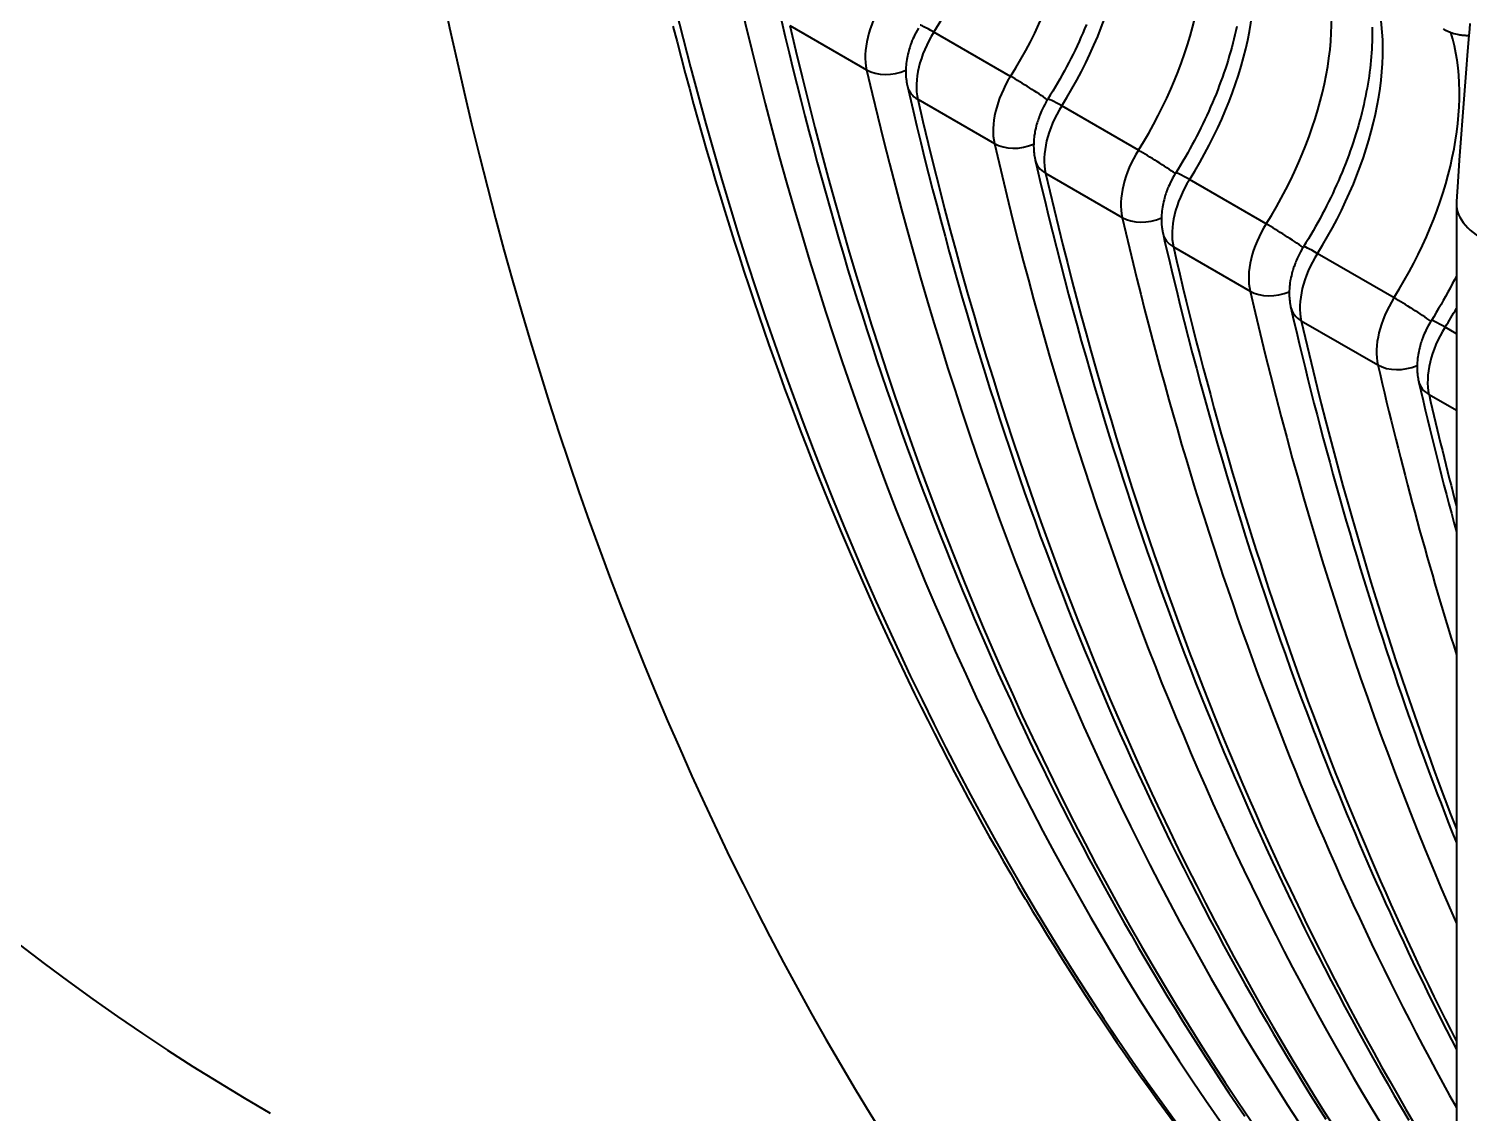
# Model space of a CAD drawing. Header units: millimetres. Extents: x 15 to 415, y 5 to 292.
# Drawn here: x 303.073 to 305.065, y 112.584 to 114.084 of the extents above; entities that cross this region are included whole.
import ezdxf

# ---------------------------------------------------------------- set-up
doc = ezdxf.new("R2010")
doc.units = ezdxf.units.MM
doc.layers.add('Geometries', color=7, linetype='Continuous')

msp = doc.modelspace()

# ---------------------------------------------------------------- linework, layer by layer
at = {"layer": 'Geometries', "linetype": 'Continuous', "lineweight": 40}
for p, q in [((304.1257, 114.0884), (304.2318, 114.0271)), ((304.4308, 114.0181), (304.3248, 114.0793)), ((304.3025, 113.9863), (304.4085, 113.9251)), ((304.4825, 113.9866), (304.482, 113.9857)), ((304.6076, 113.916), (304.5016, 113.9772)), ((304.4793, 113.8842), (304.5853, 113.823)), ((304.6593, 113.8845), (304.6587, 113.8836)), ((304.7844, 113.8139), (304.6783, 113.8752)), ((305.0475, 113.8425), (305.0475, 113.7423)), ((304.656, 113.7822), (304.7621, 113.7209)), ((304.8361, 113.7825), (304.8355, 113.7816)), ((304.9612, 113.7119), (304.8551, 113.7731)), ((305.0475, 113.7423), (305.0475, 113.6972)), ((305.0475, 113.6972), (305.0475, 113.6621)), ((304.8328, 113.6801), (304.9389, 113.6189)), ((305.0129, 113.6804), (305.0123, 113.6795)), ((305.0475, 113.6621), (305.0319, 113.6711)), ((305.0475, 113.6621), (305.0475, 113.5562)), ((305.0096, 113.5781), (305.0475, 113.5562)), ((305.0475, 113.5562), (305.0475, 113.4237)), ((305.0475, 113.4237), (305.0475, 113.388)), ((305.0475, 113.388), (305.0475, 113.2182)), ((305.0475, 113.2182), (305.0475, 112.9769)), ((305.0475, 112.9769), (305.0475, 112.9579)), ((305.0475, 112.9579), (305.0475, 112.8464)), ((305.0475, 112.8464), (305.0475, 112.6834)), ((305.0475, 112.6834), (305.0475, 112.6721)), ((305.0475, 112.6721), (305.0475, 112.5917)), ((305.0475, 112.5917), (305.0475, 112.4746))]:
    msp.add_line(p, q, dxfattribs=at)
at = {"layer": 'Geometries', "linetype": 'Continuous', "lineweight": 40, "flags": 128}
for points in [[(304.1141, 114.0947), (304.1193, 114.0727), (304.1245, 114.0508), (304.1298, 114.0289), (304.1352, 114.0071), (304.1407, 113.9854), (304.1463, 113.9637), (304.1519, 113.9421), (304.1576, 113.9205), (304.1634, 113.8991), (304.1692, 113.8777), (304.1752, 113.8563), (304.1812, 113.8351), (304.1873, 113.8139), (304.1935, 113.7927), (304.1997, 113.7717), (304.206, 113.7507), (304.2124, 113.7298), (304.2189, 113.7089), (304.2255, 113.6881), (304.2321, 113.6674), (304.2388, 113.6468), (304.2456, 113.6262), (304.2524, 113.6057), (304.2594, 113.5853), (304.2664, 113.5649), (304.2735, 113.5447), (304.2806, 113.5245), (304.2879, 113.5043), (304.2952, 113.4843), (304.3026, 113.4643), (304.31, 113.4444), (304.3176, 113.4245), (304.3252, 113.4048), (304.3329, 113.3851), (304.3407, 113.3655), (304.3485, 113.3459), (304.3564, 113.3264), (304.3644, 113.3071), (304.3725, 113.2877), (304.3806, 113.2685), (304.3888, 113.2493), (304.3971, 113.2303), (304.4055, 113.2112), (304.4139, 113.1923), (304.4224, 113.1735), (304.431, 113.1547), (304.4396, 113.136), (304.4484, 113.1174), (304.4572, 113.0988), (304.466, 113.0803), (304.475, 113.062), (304.484, 113.0437), (304.4931, 113.0254), (304.5023, 113.0073), (304.5115, 112.9892), (304.5208, 112.9712), (304.5302, 112.9533), (304.5397, 112.9355), (304.5419, 112.9314)], [(303.9639, 114.0874), (303.9695, 114.0657), (303.9751, 114.0441), (303.9808, 114.0226), (303.9866, 114.0011), (303.9925, 113.9797), (303.9984, 113.9584), (304.0044, 113.9371), (304.0105, 113.9159), (304.0167, 113.8948), (304.0229, 113.8737), (304.0293, 113.8527), (304.0357, 113.8318), (304.0421, 113.811), (304.0487, 113.7902), (304.0553, 113.7695), (304.062, 113.7488), (304.0688, 113.7283), (304.0757, 113.7078), (304.0826, 113.6874), (304.0896, 113.667), (304.0967, 113.6467), (304.1039, 113.6265), (304.1111, 113.6064), (304.1184, 113.5863), (304.1258, 113.5663), (304.1333, 113.5464), (304.1408, 113.5266), (304.1484, 113.5068), (304.1561, 113.4871), (304.1639, 113.4675), (304.1717, 113.448), (304.1796, 113.4285), (304.1876, 113.4091), (304.1957, 113.3898), (304.2038, 113.3706), (304.212, 113.3514), (304.2203, 113.3323), (304.2287, 113.3133), (304.2371, 113.2944), (304.2456, 113.2755), (304.2542, 113.2567), (304.2629, 113.238), (304.2716, 113.2194), (304.2804, 113.2009), (304.2893, 113.1824), (304.2982, 113.164), (304.3072, 113.1457), (304.3163, 113.1275), (304.3255, 113.1093), (304.3347, 113.0913), (304.344, 113.0733), (304.3534, 113.0554), (304.3629, 113.0375), (304.3724, 113.0198), (304.382, 113.0021), (304.3917, 112.9845), (304.4014, 112.967), (304.4113, 112.9496), (304.4211, 112.9323), (304.4311, 112.915), (304.4411, 112.8978), (304.4512, 112.8807), (304.452, 112.8795)], [(304.3035, 114.0849), (304.3015, 114.0814), (304.2997, 114.0781), (304.2982, 114.0751), (304.297, 114.0724), (304.2959, 114.07), (304.2951, 114.068), (304.2945, 114.0666), (304.294, 114.0654), (304.2937, 114.0645), (304.2935, 114.0639), (304.2931, 114.0628), (304.2926, 114.0615), (304.292, 114.0597), (304.2914, 114.0578), (304.2907, 114.0557), (304.2901, 114.0536), (304.2896, 114.0515), (304.2888, 114.0486), (304.2883, 114.0459), (304.2878, 114.0435), (304.2874, 114.0413), (304.287, 114.0385), (304.2866, 114.0359), (304.2864, 114.0334), (304.2862, 114.0306), (304.286, 114.0273), (304.286, 114.0264)], [(304.5358, 114.0897), (304.5333, 114.0838), (304.5308, 114.0779), (304.5282, 114.0721), (304.5256, 114.0662), (304.5229, 114.0604), (304.5201, 114.0545), (304.5173, 114.0487), (304.5144, 114.0429), (304.5114, 114.0372), (304.5084, 114.0314), (304.5054, 114.0257), (304.5022, 114.02), (304.4991, 114.0143), (304.4958, 114.0086), (304.4926, 114.003), (304.4892, 113.9975), (304.4858, 113.9919), (304.4825, 113.9866)], [(304.7438, 114.0868), (304.7426, 114.0811), (304.7412, 114.0754), (304.7398, 114.0696), (304.7383, 114.0638), (304.7368, 114.058), (304.7351, 114.0522), (304.7334, 114.0464), (304.7316, 114.0405), (304.7298, 114.0347), (304.7279, 114.0288), (304.7259, 114.0229), (304.7239, 114.0171), (304.7217, 114.0112), (304.7195, 114.0053), (304.7173, 113.9994), (304.715, 113.9935), (304.7126, 113.9876), (304.7101, 113.9817), (304.7076, 113.9759), (304.705, 113.97), (304.7024, 113.9641), (304.6997, 113.9583), (304.6969, 113.9525), (304.6941, 113.9467), (304.6912, 113.9409), (304.6882, 113.9351), (304.6852, 113.9293), (304.6821, 113.9236), (304.679, 113.9179), (304.6758, 113.9122), (304.6726, 113.9066), (304.6693, 113.901), (304.666, 113.8954), (304.6626, 113.8898), (304.6593, 113.8845)], [(304.9309, 114.0859), (304.931, 114.081), (304.9311, 114.076), (304.931, 114.071), (304.9309, 114.066), (304.9307, 114.0609), (304.9305, 114.0557), (304.9302, 114.0505), (304.9298, 114.0453), (304.9293, 114.04), (304.9288, 114.0346), (304.9281, 114.0292), (304.9275, 114.0238), (304.9267, 114.0183), (304.9259, 114.0128), (304.925, 114.0073), (304.924, 114.0017), (304.9229, 113.9961), (304.9218, 113.9904), (304.9206, 113.9847), (304.9193, 113.979), (304.918, 113.9733), (304.9166, 113.9675), (304.9151, 113.9618), (304.9135, 113.956), (304.9119, 113.9502), (304.9102, 113.9443), (304.9084, 113.9385), (304.9066, 113.9326), (304.9047, 113.9268), (304.9027, 113.9209), (304.9006, 113.915), (304.8985, 113.9091), (304.8963, 113.9032), (304.8941, 113.8973), (304.8917, 113.8914), (304.8894, 113.8856), (304.8869, 113.8797), (304.8844, 113.8738), (304.8818, 113.8679), (304.8791, 113.8621), (304.8764, 113.8562), (304.8737, 113.8504), (304.8708, 113.8446), (304.8679, 113.8388), (304.865, 113.833), (304.862, 113.8273), (304.8589, 113.8215), (304.8558, 113.8158), (304.8526, 113.8102), (304.8494, 113.8045), (304.8461, 113.7989), (304.8428, 113.7933), (304.8394, 113.7878), (304.8361, 113.7825)], [(305.0291, 114.0838), (305.0305, 114.0831), (305.0315, 114.0825), (305.0323, 114.0821), (305.033, 114.0817), (305.0337, 114.0814), (305.0365, 114.0801), (305.0391, 114.0791), (305.0397, 114.0789)], [(305.0397, 114.0789), (305.0417, 114.0782), (305.044, 114.0775), (305.0464, 114.0768), (305.0487, 114.0763), (305.0509, 114.0759), (305.0524, 114.0756), (305.0539, 114.0754), (305.0554, 114.0752), (305.0569, 114.0751), (305.0583, 114.075), (305.0596, 114.0749), (305.0612, 114.0748), (305.0633, 114.0748), (305.0648, 114.0748)], [(305.0648, 114.0748), (305.063, 114.053), (305.0605, 114.0227), (305.0581, 113.9926), (305.0558, 113.9624), (305.0536, 113.9323), (305.0514, 113.9022), (305.0494, 113.8722), (305.0476, 113.845)], [(305.0662, 114.0913), (305.0655, 114.0832), (305.0648, 114.0748)], [(304.286, 114.0264), (304.286, 114.0236), (304.286, 114.0209), (304.2861, 114.0195), (304.2861, 114.0184), (304.2862, 114.017), (304.2864, 114.0152), (304.2866, 114.0138), (304.2867, 114.0127), (304.2868, 114.0118), (304.2869, 114.0113), (304.287, 114.0106), (304.2871, 114.0098), (304.2873, 114.0088), (304.2874, 114.008), (304.2875, 114.0074), (304.2876, 114.007), (304.2877, 114.0064), (304.2879, 114.0054), (304.2882, 114.0043)], [(304.2882, 114.0043), (304.2909, 113.9927), (304.296, 113.9707), (304.3013, 113.9487), (304.3066, 113.9268), (304.312, 113.905), (304.3175, 113.8833), (304.323, 113.8616), (304.3287, 113.84), (304.3344, 113.8185), (304.3402, 113.797), (304.346, 113.7756), (304.352, 113.7543), (304.358, 113.733), (304.3641, 113.7118), (304.3702, 113.6907), (304.3765, 113.6696), (304.3828, 113.6486), (304.3892, 113.6277), (304.3957, 113.6069), (304.4022, 113.5861), (304.4089, 113.5654), (304.4156, 113.5447), (304.4224, 113.5242), (304.4292, 113.5037), (304.4362, 113.4832), (304.4432, 113.4629), (304.4503, 113.4426), (304.4574, 113.4224), (304.4647, 113.4023), (304.472, 113.3822), (304.4794, 113.3622), (304.4868, 113.3423), (304.4944, 113.3225), (304.502, 113.3027), (304.5097, 113.283), (304.5174, 113.2634), (304.5253, 113.2439), (304.5332, 113.2244), (304.5412, 113.205), (304.5492, 113.1857), (304.5574, 113.1664), (304.5656, 113.1473), (304.5739, 113.1282), (304.5822, 113.1092), (304.5907, 113.0902), (304.5992, 113.0714), (304.6078, 113.0526), (304.6164, 113.0339), (304.6251, 113.0153), (304.6339, 112.9967), (304.6385, 112.9872)], [(304.482, 113.9857), (304.4802, 113.9828), (304.4782, 113.9793), (304.4765, 113.976), (304.475, 113.973), (304.4737, 113.9703), (304.4727, 113.968), (304.4719, 113.9659), (304.4713, 113.9645), (304.4708, 113.9633), (304.4705, 113.9624), (304.4702, 113.9618), (304.4699, 113.9608), (304.4694, 113.9594), (304.4688, 113.9577), (304.4681, 113.9557), (304.4675, 113.9537), (304.4669, 113.9516), (304.4663, 113.9495), (304.4656, 113.9465), (304.465, 113.9438), (304.4646, 113.9415), (304.4642, 113.9392), (304.4637, 113.9365), (304.4634, 113.9339), (304.4632, 113.9314), (304.4629, 113.9286), (304.4628, 113.9252), (304.4628, 113.9244)], [(304.4628, 113.9244), (304.4627, 113.9216), (304.4628, 113.9189), (304.4629, 113.9174), (304.4629, 113.9164), (304.463, 113.9149), (304.4632, 113.9131), (304.4633, 113.9117), (304.4635, 113.9106), (304.4636, 113.9097), (304.4637, 113.9092), (304.4637, 113.9086), (304.4639, 113.9078), (304.464, 113.9068), (304.4642, 113.9059), (304.4643, 113.9054), (304.4644, 113.9049), (304.4645, 113.9043), (304.4647, 113.9034), (304.465, 113.9022)], [(304.465, 113.9022), (304.4676, 113.8906), (304.4728, 113.8686), (304.4781, 113.8467), (304.4834, 113.8248), (304.4888, 113.803), (304.4943, 113.7812), (304.4998, 113.7596), (304.5054, 113.738), (304.5111, 113.7164), (304.5169, 113.6949), (304.5228, 113.6735), (304.5287, 113.6522), (304.5348, 113.6309), (304.5409, 113.6097), (304.547, 113.5886), (304.5533, 113.5675), (304.5596, 113.5466), (304.566, 113.5256), (304.5725, 113.5048), (304.579, 113.484), (304.5857, 113.4633), (304.5924, 113.4427), (304.5991, 113.4221), (304.606, 113.4016), (304.6129, 113.3812), (304.6199, 113.3608), (304.627, 113.3405), (304.6342, 113.3203), (304.6414, 113.3002), (304.6487, 113.2801), (304.6561, 113.2602), (304.6636, 113.2402), (304.6711, 113.2204), (304.6788, 113.2006), (304.6864, 113.1809), (304.6942, 113.1613), (304.702, 113.1418), (304.71, 113.1223), (304.7179, 113.1029), (304.726, 113.0836), (304.7342, 113.0644), (304.7417, 113.0468)], [(304.6587, 113.8836), (304.657, 113.8808), (304.655, 113.8772), (304.6533, 113.8739), (304.6518, 113.8709), (304.6505, 113.8682), (304.6495, 113.8659), (304.6486, 113.8639), (304.648, 113.8624), (304.6476, 113.8613), (304.6472, 113.8604), (304.647, 113.8598), (304.6466, 113.8587), (304.6461, 113.8573), (304.6455, 113.8556), (304.6449, 113.8536), (304.6443, 113.8516), (304.6437, 113.8495), (304.6431, 113.8474), (304.6424, 113.8445), (304.6418, 113.8418), (304.6413, 113.8394), (304.6409, 113.8372), (304.6405, 113.8344), (304.6402, 113.8318), (304.6399, 113.8293), (304.6397, 113.8265), (304.6396, 113.8231), (304.6395, 113.8223)], [(305.0476, 113.8451), (305.0475, 113.8426), (305.0475, 113.8425)], [(305.0475, 113.8425), (305.0477, 113.8387), (305.0483, 113.8348), (305.0492, 113.8309), (305.0506, 113.8271), (305.0524, 113.8233), (305.0545, 113.8195), (305.057, 113.8158), (305.0599, 113.8122), (305.0631, 113.8086), (305.0666, 113.8052), (305.0705, 113.8019), (305.0747, 113.7987), (305.0793, 113.7956), (305.0841, 113.7927)], [(304.6395, 113.8223), (304.6395, 113.8195), (304.6396, 113.8168), (304.6396, 113.8154), (304.6397, 113.8143), (304.6398, 113.8129), (304.64, 113.8111), (304.6401, 113.8096), (304.6402, 113.8086), (304.6404, 113.8076), (304.6404, 113.8071), (304.6405, 113.8065), (304.6407, 113.8057), (304.6408, 113.8047), (304.641, 113.8039), (304.6411, 113.8033), (304.6412, 113.8029), (304.6413, 113.8022), (304.6415, 113.8013), (304.6417, 113.8002)], [(304.6417, 113.8002), (304.6444, 113.7885), (304.6496, 113.7665), (304.6548, 113.7446), (304.6602, 113.7227), (304.6656, 113.7009), (304.671, 113.6792), (304.6766, 113.6575), (304.6822, 113.6359), (304.6879, 113.6144), (304.6937, 113.5929), (304.6996, 113.5715), (304.7055, 113.5501), (304.7115, 113.5289), (304.7176, 113.5077), (304.7238, 113.4865), (304.73, 113.4655), (304.7364, 113.4445), (304.7428, 113.4236), (304.7492, 113.4027), (304.7558, 113.3819), (304.7624, 113.3612), (304.7691, 113.3406), (304.7759, 113.32), (304.7828, 113.2995), (304.7897, 113.2791), (304.7967, 113.2588), (304.8038, 113.2385), (304.811, 113.2183), (304.8182, 113.1981), (304.8255, 113.1781), (304.8329, 113.1581), (304.8404, 113.1382), (304.8479, 113.1183), (304.8511, 113.1099)], [(304.8355, 113.7816), (304.8338, 113.7787), (304.8318, 113.7752), (304.83, 113.7719), (304.8286, 113.7689), (304.8273, 113.7662), (304.8263, 113.7638), (304.8254, 113.7618), (304.8248, 113.7604), (304.8244, 113.7592), (304.824, 113.7583), (304.8238, 113.7577), (304.8234, 113.7567), (304.8229, 113.7553), (304.8223, 113.7536), (304.8217, 113.7516), (304.8211, 113.7495), (304.8205, 113.7475), (304.8199, 113.7453), (304.8192, 113.7424), (304.8186, 113.7397), (304.8181, 113.7373), (304.8177, 113.7351), (304.8173, 113.7323), (304.817, 113.7297), (304.8167, 113.7273), (304.8165, 113.7245), (304.8163, 113.7211), (304.8163, 113.7202)], [(305.0475, 113.7423), (305.0447, 113.7367), (305.0418, 113.731), (305.0388, 113.7252), (305.0357, 113.7195), (305.0326, 113.7138), (305.0294, 113.7081), (305.0262, 113.7025), (305.0229, 113.6968), (305.0195, 113.6913), (305.0162, 113.6857), (305.0129, 113.6804)], [(304.8163, 113.7202), (304.8163, 113.7174), (304.8164, 113.7148), (304.8164, 113.7133), (304.8165, 113.7122), (304.8166, 113.7108), (304.8167, 113.709), (304.8169, 113.7076), (304.817, 113.7065), (304.8171, 113.7056), (304.8172, 113.7051), (304.8173, 113.7045), (304.8174, 113.7036), (304.8176, 113.7026), (304.8177, 113.7018), (304.8178, 113.7013), (304.8179, 113.7008), (304.8181, 113.7002), (304.8182, 113.6993), (304.8185, 113.6981)], [(305.0123, 113.6795), (305.0106, 113.6767), (305.0086, 113.6731), (305.0068, 113.6698), (305.0053, 113.6668), (305.0041, 113.6641), (305.003, 113.6618), (305.0022, 113.6598), (305.0016, 113.6583), (305.0011, 113.6571), (305.0008, 113.6562), (305.0006, 113.6556), (305.0002, 113.6546), (304.9997, 113.6532), (304.9991, 113.6515), (304.9985, 113.6495), (304.9978, 113.6475), (304.9972, 113.6454), (304.9967, 113.6433), (304.9959, 113.6403), (304.9954, 113.6377), (304.9949, 113.6353), (304.9945, 113.633), (304.9941, 113.6303), (304.9937, 113.6277), (304.9935, 113.6252), (304.9933, 113.6224), (304.9931, 113.619), (304.9931, 113.6182)], [(304.9931, 113.6182), (304.9931, 113.6154), (304.9931, 113.6127), (304.9932, 113.6113), (304.9933, 113.6102), (304.9934, 113.6087), (304.9935, 113.6069), (304.9937, 113.6055), (304.9938, 113.6044), (304.9939, 113.6035), (304.994, 113.603), (304.9941, 113.6024), (304.9942, 113.6016), (304.9944, 113.6006), (304.9945, 113.5997), (304.9946, 113.5992), (304.9947, 113.5987), (304.9948, 113.5981), (304.995, 113.5972), (304.9953, 113.596)], [(304.7417, 113.0468), (304.7424, 113.0452), (304.7506, 113.0261), (304.759, 113.0071), (304.7674, 112.9882), (304.776, 112.9693), (304.7845, 112.9506), (304.7932, 112.9319), (304.8019, 112.9132), (304.8107, 112.8947), (304.8196, 112.8762), (304.8285, 112.8578), (304.8376, 112.8395), (304.8467, 112.8213), (304.8558, 112.8031), (304.8651, 112.7851), (304.8744, 112.7671), (304.8838, 112.7492), (304.8932, 112.7313), (304.9028, 112.7136), (304.9124, 112.6959), (304.922, 112.6783), (304.9318, 112.6608), (304.9416, 112.6434), (304.9515, 112.6261), (304.9614, 112.6088), (304.9715, 112.5916), (304.9816, 112.5745)], [(304.6385, 112.9872), (304.6428, 112.9783), (304.6518, 112.9599), (304.6608, 112.9416), (304.6699, 112.9234), (304.6791, 112.9052), (304.6883, 112.8871), (304.6976, 112.8692), (304.707, 112.8512), (304.7164, 112.8334), (304.726, 112.8157), (304.7356, 112.798), (304.7453, 112.7804), (304.755, 112.7629), (304.7648, 112.7455), (304.7747, 112.7281), (304.7847, 112.7109), (304.7947, 112.6937), (304.8048, 112.6766), (304.815, 112.6596), (304.8252, 112.6427), (304.8355, 112.6258), (304.8459, 112.609), (304.8564, 112.5924), (304.8669, 112.5758)], [(304.5419, 112.9314), (304.5492, 112.9177), (304.5588, 112.9001), (304.5685, 112.8825), (304.5782, 112.865), (304.588, 112.8475), (304.5979, 112.8302), (304.6079, 112.8129), (304.6179, 112.7958), (304.628, 112.7787), (304.6382, 112.7617), (304.6484, 112.7447), (304.6588, 112.7279), (304.6691, 112.7111), (304.6796, 112.6944), (304.6901, 112.6778), (304.7007, 112.6613), (304.7114, 112.6449), (304.7221, 112.6285), (304.7329, 112.6123), (304.7438, 112.5961), (304.7547, 112.58)], [(304.452, 112.8795), (304.4614, 112.8637), (304.4717, 112.8468), (304.482, 112.8299), (304.4924, 112.8132), (304.5028, 112.7965), (304.5133, 112.7799), (304.5239, 112.7634), (304.5346, 112.747), (304.5453, 112.7306), (304.5561, 112.7144), (304.567, 112.6982), (304.578, 112.6821), (304.589, 112.6661), (304.6001, 112.6502), (304.6112, 112.6343), (304.6224, 112.6186), (304.6337, 112.6029), (304.6451, 112.5873), (304.6565, 112.5719)]]:
    msp.add_lwpolyline(points, dxfattribs=at)
at = {"layer": 'Geometries', "linetype": 'Continuous', "lineweight": 40}
for centre, radius, start, end in [((309.9428, 114.8719), 5.257, 192.9022, 198.8131), ((310.3604, 114.8313), 5.5055, 192.966, 195.1985), ((309.4337, 114.7035), 4.7208, 198.8708, 201.701), ((308.8966, 114.6611), 4.3326, 200.9785, 207.3271)]:
    msp.add_arc(centre, radius, start, end, dxfattribs=at)
for centre, major_axis, ratio, start_param, end_param in [((309.9369, 119.3218), (4.55, 7.8808), 0.57735, 1.273095, 3.063906), ((307.957, 120.4649), (4.55, 7.8808), 0.57735, 2.636113, 3.141593), ((304.1502, 114.209), (0.1875, 0.3248), 0.57735, 4.645512, 5.794007), ((304.2563, 114.1478), (-0.1875, -0.3248), 0.57735, 1.503919, 2.658543), ((304.327, 114.107), (0.1875, 0.3248), 0.57735, 4.645512, 5.794007), ((304.4331, 114.0457), (-0.1875, -0.3248), 0.57735, 1.503919, 2.658543), ((304.5038, 114.0049), (0.1875, 0.3248), 0.57735, 4.645512, 5.794007), ((309.9722, 119.3014), (-4.375, -7.5777), 0.57735, 5.728462, 6.147992), ((304.6098, 113.9437), (-0.1875, -0.3248), 0.57735, 1.503919, 2.658543), ((304.6806, 113.9028), (0.1875, 0.3248), 0.57735, 4.645512, 5.794007), ((310.0783, 119.2402), (4.375, 7.5777), 0.57735, 2.58687, 2.977529), ((304.3006, 114.0855), (0.05, 0.0866), 0.57735, 1.503919, 2.58687), ((310.149, 119.1994), (-4.375, -7.5777), 0.57735, 5.728462, 6.099211), ((304.3713, 114.0447), (-0.05, -0.0866), 0.57735, 4.645512, 5.728462), ((304.348, 114.062), (-0.0423, 0.0267), 0.054564, 5.328924, 6.28319), ((304.7866, 113.8416), (-0.1875, -0.3248), 0.57735, 1.503919, 2.658543), ((304.2662, 114.0563), (0.0487, 0.0112), 0.69406, 3.781807, 4.967108), ((310.2551, 119.1381), (4.375, 7.5777), 0.57735, 2.58687, 2.926615), ((304.4774, 113.9835), (0.05, 0.0866), 0.57735, 1.503919, 2.58687), ((304.4541, 114.0008), (-0.0423, 0.0267), 0.054564, 4.02791, 5.328924), ((304.3369, 114.0155), (-0.0487, -0.0112), 0.69406, 0.000004, 0.640215), ((310.3258, 119.0973), (-4.375, -7.5777), 0.57735, 5.728462, 6.04668), ((304.5481, 113.9427), (-0.05, -0.0866), 0.57735, 4.645512, 5.728462), ((304.5248, 113.9599), (-0.0423, 0.0267), 0.054564, 5.328924, 6.28319), ((304.443, 113.9543), (0.0487, 0.0112), 0.69406, 3.781807, 4.967108), ((310.4318, 119.0361), (4.375, 7.5777), 0.57735, 2.58687, 2.871291), ((304.6542, 113.8814), (0.05, 0.0866), 0.57735, 1.503919, 2.58687), ((304.6309, 113.8987), (-0.0423, 0.0267), 0.054564, 4.02791, 5.328924), ((304.5137, 113.9134), (-0.0487, -0.0112), 0.69406, 0.000004, 0.640215), ((310.5026, 118.9952), (-4.375, -7.5777), 0.57735, 5.728462, 5.989185), ((304.7016, 113.8579), (-0.0423, 0.0267), 0.054564, 5.328924, 6.28319), ((304.7249, 113.8406), (-0.05, -0.0866), 0.57735, 4.645512, 5.728462), ((304.6197, 113.8522), (0.0487, 0.0112), 0.69406, 3.781807, 4.967108), ((310.6086, 118.934), (4.375, 7.5777), 0.57735, 2.58687, 2.809928), ((304.6905, 113.8114), (-0.0487, -0.0112), 0.69406, 0.000004, 0.640215), ((304.8309, 113.7794), (0.05, 0.0866), 0.57735, 1.503919, 2.58687), ((304.8077, 113.7966), (-0.0423, 0.0267), 0.054564, 4.02791, 5.328924), ((310.6793, 118.8932), (-4.375, -7.5777), 0.57735, 5.728462, 5.924707), ((304.8784, 113.7558), (-0.0423, 0.0267), 0.054564, 5.328924, 6.28319), ((304.9017, 113.7385), (-0.05, -0.0866), 0.57735, 4.645512, 5.728462), ((310.7854, 118.8319), (4.375, 7.5777), 0.57735, 2.58687, 2.739621), ((304.7965, 113.7501), (0.0487, 0.0112), 0.69406, 3.781807, 4.967108), ((304.8672, 113.7093), (-0.0487, -0.0112), 0.69406, 0.000004, 0.640215), ((305.0077, 113.6773), (0.05, 0.0866), 0.57735, 1.503919, 2.58687), ((304.9844, 113.6946), (-0.0423, 0.0267), 0.054564, 4.02791, 5.328924), ((304.8573, 113.8008), (0.1875, 0.3248), 0.57735, 4.645512, 4.726626), ((310.8561, 118.7911), (-4.375, -7.5777), 0.57735, 5.728462, 5.849405), ((305.0552, 113.6538), (-0.0423, 0.0267), 0.054564, 5.328924, 6.28319), ((305.0784, 113.6365), (-0.05, -0.0866), 0.57735, 4.645512, 5.728462), ((310.9622, 118.7299), (4.375, 7.5777), 0.57735, 2.58687, 2.654079), ((304.9733, 113.6481), (0.0487, 0.0112), 0.69406, 3.781807, 4.967108), ((305.044, 113.6073), (-0.0487, -0.0112), 0.69406, 0.000004, 0.640215), ((311.0329, 118.6891), (-4.375, -7.5777), 0.57735, 5.728462, 5.753875)]:
    msp.add_ellipse(centre, major_axis=major_axis, ratio=ratio, start_param=start_param, end_param=end_param, dxfattribs=at)

doc.saveas('drawing.dxf')
